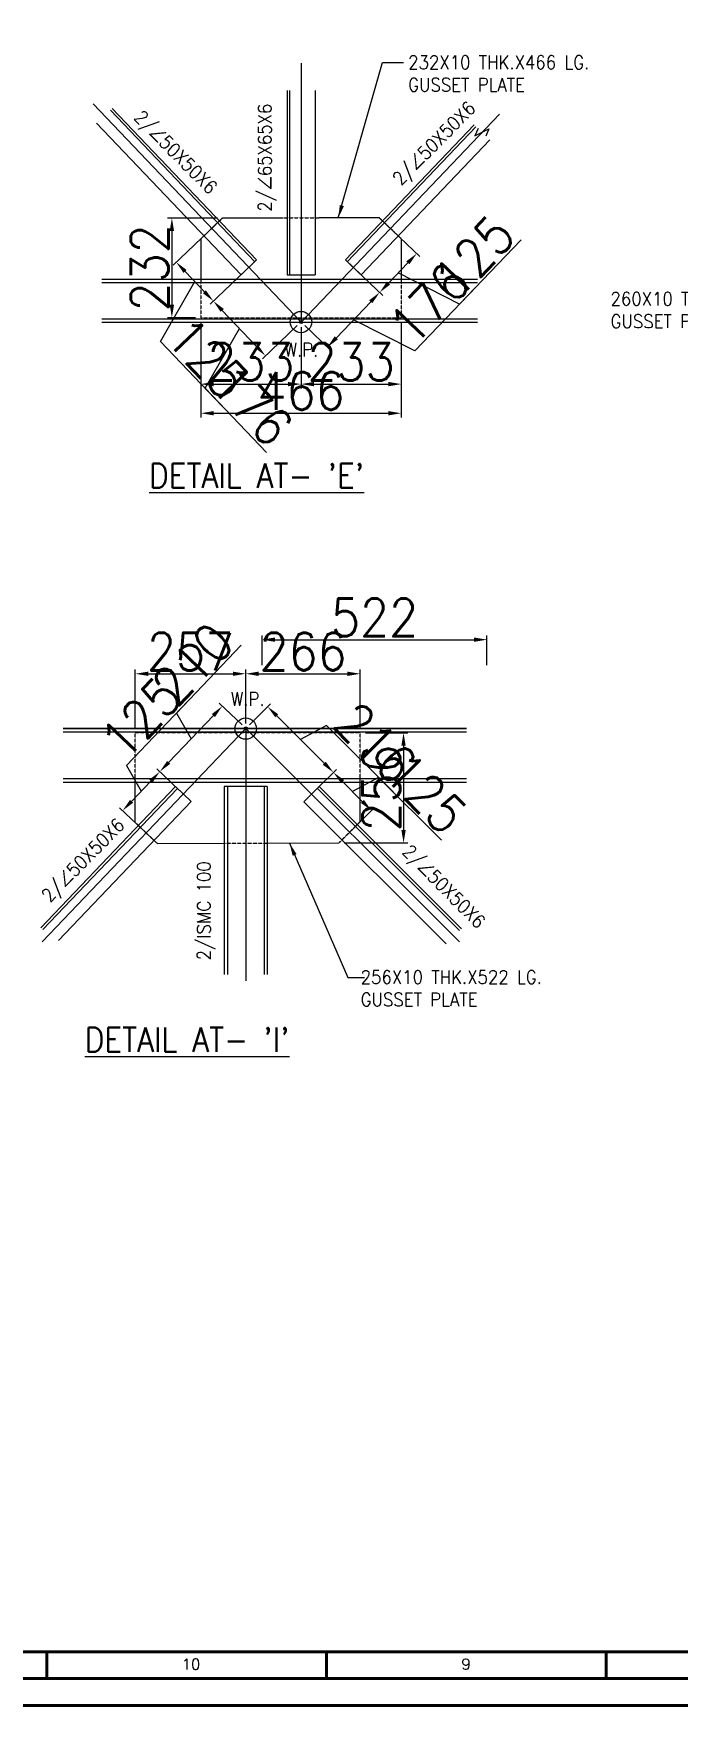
# Model space of a CAD drawing. Header units: millimetres. Extents: x 0 to 1124626, y -157535 to 82123.
# Drawn here: x 368640 to 374620, y 28640 to 44185 of the extents above; entities that cross this region are included whole.
import ezdxf
from ezdxf.enums import TextEntityAlignment as Align

# ---------------------------------------------------------------- set-up
doc = ezdxf.new("R2010")
doc.units = ezdxf.units.MM
doc.header["$MEASUREMENT"] = 0
doc.linetypes.add('DASHED', pattern=[0.75, 0.5, -0.25])
for name, color, linetype, lineweight in [('BORDER', 230, 'Continuous', 40), ('CN', 253, 'Continuous', 15), ('Dim', 6, 'Continuous', 13), ('PLATE', 190, 'Continuous', 20), ('structure', 183, 'Continuous', 15), ('Text', 7, 'Continuous', 15), ('TEXT-4', 2, 'Continuous', 25), ('TITLE TEXT', 50, 'Continuous', 18)]:
    doc.layers.add(name, color=color, linetype=linetype, lineweight=lineweight)
doc.styles.add('ROMANS', font='romans.shx', dxfattribs={"oblique": 10, "height": 0.15})
doc.styles.add('style1', font='romans.shx', dxfattribs={"width": 0.9, "height": 300})
doc.dimstyles.new('Copy of DIM-1', dxfattribs={"dimscale": 40, "dimtxt": 125, "dimasz": 3, "dimexe": 1, "dimexo": 1.2, "dimgap": 0.8, "dimtad": 1, "dimdec": 0, "dimzin": 1, "dimdsep": 46, "dimtxsty": 'style1', "dimcen": 2, "dimclrd": 8, "dimclre": 8, "dimclrt": 7, "dimadec": 0, "dimazin": 0, "dimtfac": 1, "dimtdec": 0, "dimtofl": 0, "dimtmove": 1, "dimatfit": 3, "dimfxl": 1, "dimtolj": 1, "dimtzin": 0, "dimlwd": 9, "dimlwe": 9, "dimarcsym": 1})

# ---------------------------------------------------------------- blocks, each defined once
blk = doc.blocks.new('*D438')
at = {"layer": 'DEFPOINTS', "color": 0, "ltscale": 20, "transparency": 16777216}
for p in [(370193, 41542), (371124, 41502), (371124, 40925)]:
    blk.add_point(p, dxfattribs=at)
at = {"layer": 'Dim', "color": 8, "lineweight": 9, "ltscale": 20, "transparency": 16777216}
for p, q in [((370193, 41494), (370193, 40885)), ((371124, 41454), (371124, 40885)), ((370313, 40925), (371004, 40925))]:
    blk.add_line(p, q, dxfattribs=at)
at = {"layer": 'Dim', "color": 8, "ltscale": 20, "transparency": 16777216}
for points in [[(370313, 40945), (370313, 40905), (370193, 40925)], [(371004, 40905), (371004, 40945), (371124, 40925)]]:
    blk.add_solid(points, dxfattribs=at)
at = {"layer": 'Dim', "color": 7, "ltscale": 20, "transparency": 16777216, "insert": (370658, 41132), "char_height": 350, "attachment_point": 5, "style": 'style1'}
blk.add_mtext('\\A1;233', dxfattribs=at)
blk = doc.blocks.new('*D439')
at = {"layer": 'DEFPOINTS', "color": 0, "ltscale": 20, "transparency": 16777216}
for p in [(372055, 41542), (371124, 41502), (372055, 40925)]:
    blk.add_point(p, dxfattribs=at)
at = {"layer": 'Dim', "color": 8, "lineweight": 9, "ltscale": 20, "transparency": 16777216}
for p, q in [((371124, 41454), (371124, 40885)), ((372055, 41494), (372055, 40885)), ((371244, 40925), (371935, 40925))]:
    blk.add_line(p, q, dxfattribs=at)
at = {"layer": 'Dim', "color": 8, "ltscale": 20, "transparency": 16777216}
for points in [[(371244, 40945), (371244, 40905), (371124, 40925)], [(371935, 40905), (371935, 40945), (372055, 40925)]]:
    blk.add_solid(points, dxfattribs=at)
at = {"layer": 'Dim', "color": 7, "ltscale": 20, "transparency": 16777216, "insert": (371589, 41132), "char_height": 350, "attachment_point": 5, "style": 'style1'}
blk.add_mtext('\\A1;233', dxfattribs=at)
blk = doc.blocks.new('*D440')
at = {"layer": 'DEFPOINTS', "color": 0, "ltscale": 20, "transparency": 16777216}
for p in [(370193, 41542), (372055, 41542), (372055, 40654)]:
    blk.add_point(p, dxfattribs=at)
at = {"layer": 'Dim', "color": 8, "lineweight": 9, "ltscale": 20, "transparency": 16777216}
for p, q in [((370193, 41494), (370193, 40614)), ((372055, 41494), (372055, 40614)), ((370313, 40654), (371935, 40654))]:
    blk.add_line(p, q, dxfattribs=at)
at = {"layer": 'Dim', "color": 8, "ltscale": 20, "transparency": 16777216}
for points in [[(370313, 40674), (370313, 40634), (370193, 40654)], [(371935, 40634), (371935, 40674), (372055, 40654)]]:
    blk.add_solid(points, dxfattribs=at)
at = {"layer": 'Dim', "color": 7, "ltscale": 20, "transparency": 16777216, "insert": (371124, 40861), "char_height": 350, "attachment_point": 5, "style": 'style1'}
blk.add_mtext('\\A1;466', dxfattribs=at)
blk = doc.blocks.new('*D441')
at = {"layer": 'DEFPOINTS', "color": 0, "ltscale": 20, "transparency": 16777216}
for p in [(370396, 42469), (369925, 41542), (370193, 41542)]:
    blk.add_point(p, dxfattribs=at)
at = {"layer": 'Dim', "color": 8, "lineweight": 9, "ltscale": 20, "transparency": 16777216}
for p, q in [((370348, 42469), (369885, 42469)), ((369925, 42349), (369925, 41662)), ((370145, 41542), (369885, 41542))]:
    blk.add_line(p, q, dxfattribs=at)
at = {"layer": 'Dim', "color": 8, "ltscale": 20, "transparency": 16777216}
for points in [[(369945, 42349), (369905, 42349), (369925, 42469)], [(369905, 41662), (369945, 41662), (369925, 41542)]]:
    blk.add_solid(points, dxfattribs=at)
at = {"layer": 'Dim', "color": 7, "ltscale": 20, "transparency": 16777216, "insert": (369718, 42006), "char_height": 350, "attachment_point": 5, "rotation": 90, "style": 'style1'}
blk.add_mtext('\\A1;232', dxfattribs=at)
blk = doc.blocks.new('*D442')
at = {"layer": 'DEFPOINTS', "color": 0, "ltscale": 20, "transparency": 16777216}
for p in [(371881, 42442), (372199, 42139), (371536, 42080)]:
    blk.add_point(p, dxfattribs=at)
at = {"layer": 'Dim', "color": 8, "lineweight": 9, "ltscale": 20, "transparency": 16777216}
for p, q in [((371916, 42409), (372228, 42112)), ((373167, 42267), (372597, 41669)), ((371571, 42047), (371883, 41750)), ((371937, 41864), (372116, 42052)), ((372597, 41669), (372026, 41958))]:
    blk.add_line(p, q, dxfattribs=at)
at = {"layer": 'Dim', "color": 8, "ltscale": 20, "transparency": 16777216}
for points in [[(372130, 42039), (372101, 42066), (372199, 42139)], [(371922, 41878), (371951, 41850), (371854, 41777)]]:
    blk.add_solid(points, dxfattribs=at)
at = {"layer": 'Dim', "color": 7, "ltscale": 20, "transparency": 16777216, "insert": (372732, 42111), "char_height": 350, "attachment_point": 5, "rotation": 46.3972, "style": 'style1'}
blk.add_mtext('\\A1;125', dxfattribs=at)
blk = doc.blocks.new('*D443')
at = {"layer": 'DEFPOINTS', "color": 0, "ltscale": 20, "transparency": 16777216}
for p in [(371609, 42011), (371854, 41777), (371124, 41502)]:
    blk.add_point(p, dxfattribs=at)
at = {"layer": 'Dim', "color": 8, "lineweight": 9, "ltscale": 20, "transparency": 16777216}
for p, q in [((371643, 41978), (371883, 41750)), ((372752, 41832), (372182, 41233)), ((371452, 41355), (371771, 41690)), ((372182, 41233), (371611, 41523)), ((371159, 41469), (371398, 41241))]:
    blk.add_line(p, q, dxfattribs=at)
at = {"layer": 'Dim', "color": 8, "ltscale": 20, "transparency": 16777216}
for points in [[(371786, 41677), (371757, 41704), (371854, 41777)], [(371437, 41369), (371466, 41341), (371369, 41268)]]:
    blk.add_solid(points, dxfattribs=at)
at = {"layer": 'Dim', "color": 7, "ltscale": 20, "transparency": 16777216, "insert": (372317, 41675), "char_height": 350, "attachment_point": 5, "rotation": 46.3972, "style": 'style1'}
blk.add_mtext('\\A1;176', dxfattribs=at)
blk = doc.blocks.new('*D444')
at = {"layer": 'DEFPOINTS', "color": 0, "ltscale": 20, "transparency": 16777216}
for p in [(370367, 42442), (369965, 42059), (370712, 42080)]:
    blk.add_point(p, dxfattribs=at)
at = {"layer": 'Dim', "color": 8, "lineweight": 9, "ltscale": 20, "transparency": 16777216}
for p, q in [((370332, 42409), (369936, 42031)), ((370227, 41784), (370047, 41972)), ((370677, 42047), (370281, 41669)), ((369820, 41322), (370137, 41878)), ((370390, 40724), (369820, 41322))]:
    blk.add_line(p, q, dxfattribs=at)
at = {"layer": 'Dim', "color": 8, "ltscale": 20, "transparency": 16777216}
for points in [[(370062, 41986), (370033, 41958), (369965, 42059)], [(370212, 41770), (370241, 41797), (370310, 41697)]]:
    blk.add_solid(points, dxfattribs=at)
at = {"layer": 'Dim', "color": 7, "ltscale": 20, "transparency": 16777216, "insert": (370255, 41165), "char_height": 350, "attachment_point": 5, "rotation": 313.6028, "style": 'style1'}
blk.add_mtext('\\A1;125', dxfattribs=at)
blk = doc.blocks.new('*D445')
at = {"layer": 'DEFPOINTS', "color": 0, "ltscale": 20, "transparency": 16777216}
for p in [(370639, 42011), (370310, 41697), (371124, 41502)]:
    blk.add_point(p, dxfattribs=at)
at = {"layer": 'Dim', "color": 8, "lineweight": 9, "ltscale": 20, "transparency": 16777216}
for p, q in [((370604, 41978), (370281, 41669)), ((370712, 41275), (370392, 41610)), ((370235, 40886), (370552, 41442)), ((371089, 41469), (370765, 41160)), ((370805, 40288), (370235, 40886))]:
    blk.add_line(p, q, dxfattribs=at)
at = {"layer": 'Dim', "color": 8, "ltscale": 20, "transparency": 16777216}
for points in [[(370407, 41624), (370378, 41596), (370310, 41697)], [(370697, 41261), (370726, 41288), (370794, 41188)]]:
    blk.add_solid(points, dxfattribs=at)
at = {"layer": 'Dim', "color": 7, "ltscale": 20, "transparency": 16777216, "insert": (370670, 40730), "char_height": 350, "attachment_point": 5, "rotation": 313.6028, "style": 'style1'}
blk.add_mtext('\\A1;176', dxfattribs=at)
blk = doc.blocks.new('*D457')
at = {"layer": 'DEFPOINTS', "color": 0, "ltscale": 20, "transparency": 16777216}
for p in [(370611, 38232), (369585, 37683), (370611, 37723)]:
    blk.add_point(p, dxfattribs=at)
at = {"layer": 'Dim', "color": 8, "lineweight": 9, "ltscale": 20, "transparency": 16777216}
for p, q in [((369585, 37731), (369585, 38272)), ((370611, 37771), (370611, 38272)), ((369705, 38232), (370491, 38232))]:
    blk.add_line(p, q, dxfattribs=at)
at = {"layer": 'Dim', "color": 8, "ltscale": 20, "transparency": 16777216}
for points in [[(369705, 38252), (369705, 38212), (369585, 38232)], [(370491, 38212), (370491, 38252), (370611, 38232)]]:
    blk.add_solid(points, dxfattribs=at)
at = {"layer": 'Dim', "color": 7, "ltscale": 20, "transparency": 16777216, "insert": (370098, 38439), "char_height": 350, "attachment_point": 5, "style": 'style1'}
blk.add_mtext('\\A1;257', dxfattribs=at)
blk = doc.blocks.new('*D458')
at = {"layer": 'DEFPOINTS', "color": 0, "ltscale": 20, "transparency": 16777216}
for p in [(371674, 38232), (370611, 37723), (371674, 37683)]:
    blk.add_point(p, dxfattribs=at)
at = {"layer": 'Dim', "color": 8, "lineweight": 9, "ltscale": 20, "transparency": 16777216}
for p, q in [((370611, 37771), (370611, 38272)), ((371674, 37731), (371674, 38272)), ((370731, 38232), (371554, 38232))]:
    blk.add_line(p, q, dxfattribs=at)
at = {"layer": 'Dim', "color": 8, "ltscale": 20, "transparency": 16777216}
for points in [[(370731, 38252), (370731, 38212), (370611, 38232)], [(371554, 38212), (371554, 38252), (371674, 38232)]]:
    blk.add_solid(points, dxfattribs=at)
at = {"layer": 'Dim', "color": 7, "ltscale": 20, "transparency": 16777216, "insert": (371143, 38439), "char_height": 350, "attachment_point": 5, "style": 'style1'}
blk.add_mtext('\\A1;266', dxfattribs=at)
blk = doc.blocks.new('*D459')
at = {"layer": 'DEFPOINTS', "color": 0, "ltscale": 20, "transparency": 16777216}
for p in [(372851, 38549), (370762, 38263), (372851, 38263)]:
    blk.add_point(p, dxfattribs=at)
at = {"layer": 'Dim', "color": 8, "lineweight": 9, "ltscale": 20, "transparency": 16777216}
for p, q in [((370762, 38311), (370762, 38589)), ((372851, 38311), (372851, 38589)), ((370882, 38549), (372731, 38549))]:
    blk.add_line(p, q, dxfattribs=at)
at = {"layer": 'Dim', "color": 8, "ltscale": 20, "transparency": 16777216}
for points in [[(370882, 38569), (370882, 38529), (370762, 38549)], [(372731, 38529), (372731, 38569), (372851, 38549)]]:
    blk.add_solid(points, dxfattribs=at)
at = {"layer": 'Dim', "color": 7, "ltscale": 20, "transparency": 16777216, "insert": (371807, 38756), "char_height": 350, "attachment_point": 5, "style": 'style1'}
blk.add_mtext('\\A1;522', dxfattribs=at)
blk = doc.blocks.new('*D460')
at = {"layer": 'DEFPOINTS', "color": 0, "ltscale": 20, "transparency": 16777216}
for p in [(371674, 37683), (371476, 36659), (372076, 36659)]:
    blk.add_point(p, dxfattribs=at)
at = {"layer": 'Dim', "color": 8, "lineweight": 9, "ltscale": 20, "transparency": 16777216}
for p, q in [((371722, 37683), (372116, 37683)), ((372076, 37563), (372076, 36779)), ((371524, 36659), (372116, 36659))]:
    blk.add_line(p, q, dxfattribs=at)
at = {"layer": 'Dim', "color": 8, "ltscale": 20, "transparency": 16777216}
for points in [[(372096, 37563), (372056, 37563), (372076, 37683)], [(372056, 36779), (372096, 36779), (372076, 36659)]]:
    blk.add_solid(points, dxfattribs=at)
at = {"layer": 'Dim', "color": 7, "ltscale": 20, "transparency": 16777216, "insert": (371869, 37171), "char_height": 350, "attachment_point": 5, "rotation": 90, "style": 'style1'}
blk.add_mtext('\\A1;256', dxfattribs=at)
blk = doc.blocks.new('*D461')
at = {"layer": 'DEFPOINTS', "color": 0, "ltscale": 20, "transparency": 16777216}
for p in [(370611, 37723), (371425, 37315), (371222, 37112)]:
    blk.add_point(p, dxfattribs=at)
at = {"layer": 'Dim', "color": 8, "lineweight": 9, "ltscale": 20, "transparency": 16777216}
for p, q in [((370645, 37757), (370842, 37954)), ((370899, 37841), (371340, 37400)), ((371361, 37750), (371119, 37620)), ((371979, 37133), (371361, 37750)), ((371256, 37146), (371453, 37343))]:
    blk.add_line(p, q, dxfattribs=at)
at = {"layer": 'Dim', "color": 8, "ltscale": 20, "transparency": 16777216}
for points in [[(370913, 37855), (370885, 37827), (370814, 37926)], [(371326, 37386), (371354, 37414), (371425, 37315)]]:
    blk.add_solid(points, dxfattribs=at)
at = {"layer": 'Dim', "color": 7, "ltscale": 20, "transparency": 16777216, "insert": (371816, 37588), "char_height": 350, "attachment_point": 5, "rotation": 315, "style": 'style1'}
blk.add_mtext('\\A1;216', dxfattribs=at)
blk = doc.blocks.new('*D462')
at = {"layer": 'DEFPOINTS', "color": 0, "ltscale": 20, "transparency": 16777216}
for p in [(371222, 37112), (371778, 36961), (371575, 36758)]:
    blk.add_point(p, dxfattribs=at)
at = {"layer": 'Dim', "color": 8, "lineweight": 9, "ltscale": 20, "transparency": 16777216}
for p, q in [((371256, 37146), (371453, 37343)), ((371510, 37230), (371693, 37046)), ((371843, 37268), (371601, 37138)), ((372427, 36684), (371843, 37268)), ((371609, 36792), (371807, 36990))]:
    blk.add_line(p, q, dxfattribs=at)
at = {"layer": 'Dim', "color": 8, "ltscale": 20, "transparency": 16777216}
for points in [[(371524, 37244), (371495, 37216), (371425, 37315)], [(371679, 37032), (371708, 37060), (371778, 36961)]]:
    blk.add_solid(points, dxfattribs=at)
at = {"layer": 'Dim', "color": 7, "ltscale": 20, "transparency": 16777216, "insert": (372282, 37122), "char_height": 350, "attachment_point": 5, "rotation": 315, "style": 'style1'}
blk.add_mtext('\\A1;125', dxfattribs=at)
blk = doc.blocks.new('*D463')
at = {"layer": 'DEFPOINTS', "color": 0, "ltscale": 20, "transparency": 16777216}
for p in [(369813, 37322), (370031, 37114), (369686, 36752)]:
    blk.add_point(p, dxfattribs=at)
at = {"layer": 'Dim', "color": 8, "lineweight": 9, "ltscale": 20, "transparency": 16777216}
for p, q in [((370074, 37977), (369504, 37379)), ((369504, 37379), (369640, 37141)), ((369996, 37147), (369784, 37349)), ((369551, 37046), (369730, 37235)), ((369652, 36785), (369439, 36987))]:
    blk.add_line(p, q, dxfattribs=at)
at = {"layer": 'Dim', "color": 8, "ltscale": 20, "transparency": 16777216}
for points in [[(369745, 37221), (369716, 37249), (369813, 37322)], [(369536, 37060), (369565, 37033), (369468, 36960)]]:
    blk.add_solid(points, dxfattribs=at)
at = {"layer": 'Dim', "color": 7, "ltscale": 20, "transparency": 16777216, "insert": (369639, 37821), "char_height": 350, "attachment_point": 5, "rotation": 46.3972, "style": 'style1'}
blk.add_mtext('\\A1;125', dxfattribs=at)
blk = doc.blocks.new('*D464')
at = {"layer": 'DEFPOINTS', "color": 0, "ltscale": 20, "transparency": 16777216}
for p in [(370393, 37931), (370611, 37723), (370031, 37114)]:
    blk.add_point(p, dxfattribs=at)
at = {"layer": 'Dim', "color": 8, "lineweight": 9, "ltscale": 20, "transparency": 16777216}
for p, q in [((370569, 38497), (369967, 37865)), ((370576, 37756), (370364, 37958)), ((369896, 37409), (370310, 37844)), ((369967, 37865), (370103, 37626)), ((369996, 37147), (369784, 37349))]:
    blk.add_line(p, q, dxfattribs=at)
at = {"layer": 'Dim', "color": 8, "ltscale": 20, "transparency": 16777216}
for points in [[(370325, 37830), (370296, 37858), (370393, 37931)], [(369881, 37422), (369910, 37395), (369813, 37322)]]:
    blk.add_solid(points, dxfattribs=at)
at = {"layer": 'Dim', "color": 7, "ltscale": 20, "transparency": 16777216, "insert": (370118, 38324), "char_height": 350, "attachment_point": 5, "rotation": 46.3972, "style": 'style1'}
blk.add_mtext('\\A1;210', dxfattribs=at)
blk = doc.blocks.new('SHEET-1')
at = {"layer": 'BORDER', "color": 230}
for p, q in [((316.63, 10), (316.63, 5)), ((368.56, 10), (368.56, 5)), ((420.5, 10), (420.5, 5))]:
    blk.add_line(p, q, dxfattribs=at)
at = {"layer": 'BORDER', "color": 141}
blk.add_lwpolyline([(0, 0), (841, 0), (841, 594), (0, 594)], close=True, dxfattribs=at)
at = {"layer": 'BORDER', "color": 230}
for points in [[(5, 5), (836, 5), (836, 589), (5, 589)], [(10, 10), (831, 10), (831, 584), (10, 584)]]:
    blk.add_lwpolyline(points, close=True, dxfattribs=at)
at = {"layer": 'BORDER', "color": 31, "style": 'ROMANS'}
for s, p in [('10', (341.71, 6.7)), ('9', (393.65, 6.7))]:
    blk.add_text(s, height=2, dxfattribs=at).set_placement(p)
blk.add_attdef('FILE', text='', height=2, dxfattribs=at).set_placement((836.21, 1.37), align=Align.RIGHT)

msp = doc.modelspace()

# ---------------------------------------------------------------- hatches: boundary and pattern name
at = {"layer": 'Dim', "ltscale": 20}
h = msp.add_hatch(color=256, dxfattribs=at)
h.paths.add_polyline_path([(371123.9582, 41501.775), (371138.8179, 41501.775, 1), (371109.0985, 41501.775, 0.5863141183), (371131.7301, 41489.1098)])
h.paths.add_polyline_path([(371138.8179, 41501.775), (371123.9582, 41501.775), (371131.7301, 41489.1098, 0.2607843408)], flags=17)
h = msp.add_hatch(color=256, dxfattribs=at)
h.paths.add_polyline_path([(370611.1519, 37722.7108), (370626.0117, 37722.7108, 1), (370596.2922, 37722.7108, 0.5863141183), (370618.9238, 37710.0455)])
h.paths.add_polyline_path([(370626.0117, 37722.7108), (370611.1519, 37722.7108), (370618.9238, 37710.0455, 0.2607843408)], flags=17)

# ---------------------------------------------------------------- linework, layer by layer
at = {"layer": 'CN', "ltscale": 20}
for p, q in [((371123.9582, 43908.9042), (371123.9582, 41501.775)), ((369192.3859, 43529.926), (371123.9582, 41501.775)), ((372965.8491, 43435.7605), (371123.9582, 41501.775)), ((370611.1519, 37722.7108), (368721.6785, 35738.7636)), ((370611.1519, 37722.7108), (370611.1519, 35378.8337)), ((370611.1519, 37722.7108), (372595.0991, 35738.7636))]:
    msp.add_line(p, q, dxfattribs=at)
at = {"layer": 'Dim', "ltscale": 20}
for centre, radius in [((371123.9582, 41501.775), 99.355), ((371123.9582, 41501.775), 14.8597), ((370611.1519, 37722.7108), 99.355), ((370611.1519, 37722.7108), 14.8597)]:
    msp.add_circle(centre, radius, dxfattribs=at)
at = {"layer": 'PLATE', "linetype": 'DASHED', "ltscale": 2}
for p, q in [((370193.0222, 42276.2578), (370395.7808, 42469.3613)), ((370953.9582, 42469.3613), (371293.9582, 42469.3613)), ((372054.8941, 42276.2578), (371852.1355, 42469.3613)), ((370193.0222, 41901.775), (370193.0222, 41541.775)), ((372054.8941, 41901.775), (372054.8941, 41541.775)), ((370193.0222, 41541.775), (372054.8941, 41541.775)), ((371674.411, 37682.7108), (369584.9779, 37682.7108)), ((369584.9779, 37222.7108), (369584.9779, 37682.7108)), ((371674.411, 37222.7108), (371674.411, 37682.7108)), ((369584.9779, 36848.228), (369787.7365, 36655.1246)), ((371674.411, 36857.4417), (371476.4211, 36659.4518)), ((370411.1519, 36656.722), (370811.1519, 36657.747))]:
    msp.add_line(p, q, dxfattribs=at)
at = {"layer": 'PLATE', "ltscale": 20}
for p, q in [((370395.7808, 42469.3613), (370953.9582, 42469.3613)), ((371852.1355, 42469.3613), (371293.9582, 42469.3613)), ((370193.0222, 42276.2578), (370193.0222, 41901.775)), ((372054.8941, 42276.2578), (372054.8941, 41901.775)), ((369584.9779, 36848.228), (369584.9779, 37222.7108)), ((371674.411, 36857.4417), (371674.411, 37222.7108)), ((369787.7365, 36655.1246), (370411.1519, 36656.722)), ((370811.1519, 36657.747), (371476.4211, 36659.4518))]:
    msp.add_line(p, q, dxfattribs=at)
at = {"layer": 'structure', "color": 2, "ltscale": 20}
for p, q in [((370993.9582, 43654.7421), (370993.9582, 41941.775)), ((371017.9582, 43654.7421), (371017.9582, 41941.775)), ((371253.9582, 43654.7421), (371253.9582, 41941.775)), ((369353.3087, 43471.157), (370694.2636, 42063.1544)), ((369370.688, 43487.7088), (370711.6429, 42079.7061)), ((369225.8604, 43349.7777), (370566.8153, 41941.775)), ((372731.4664, 43334.6586), (371536.2734, 42079.7061)), ((372748.8457, 43318.1069), (371553.6528, 42063.1544)), ((372767.6733, 43300.1759), (372738.4064, 43233.1957)), ((372738.4064, 43233.1957), (372869.3539, 43298.1906)), ((372869.3539, 43298.1906), (372840.0871, 43231.2104)), ((372876.2939, 43196.7276), (371681.101, 41941.775)), ((370566.8153, 41941.775), (370711.6429, 42079.7061)), ((370566.8153, 41941.775), (370711.6429, 42079.7061)), ((371681.101, 41941.775), (371536.2734, 42079.7061)), ((371681.101, 41941.775), (371536.2734, 42079.7061)), ((371681.101, 41941.775), (371536.2734, 42079.7061)), ((369273.7796, 41901.775), (372763.036, 41901.775)), ((369273.7796, 41870.975), (372763.036, 41870.975)), ((370993.9582, 41941.775), (371253.9582, 41941.775)), ((369273.7796, 41532.575), (372763.036, 41532.575)), ((369273.7796, 41501.775), (372763.036, 41501.775)), ((368916.217, 37722.7108), (372661.6703, 37722.7108)), ((372661.6703, 37722.7108), (368916.217, 37722.7108)), ((372661.6703, 37722.7108), (368916.217, 37722.7108)), ((372661.6703, 37689.9108), (368916.217, 37689.9108)), ((369958.771, 37182.7108), (368707.5191, 35868.8962)), ((369976.1503, 37166.159), (368727.1893, 35854.75)), ((372661.6703, 37255.5108), (368916.217, 37255.5108)), ((372661.6703, 37222.7108), (368916.217, 37222.7108)), ((369958.771, 37182.7108), (370103.5986, 37044.7797)), ((370811.1519, 37182.7108), (370411.1519, 37182.7108)), ((370411.1519, 37182.7108), (370411.1519, 35435.0807)), ((370441.9519, 37182.7108), (370441.9519, 35435.0807)), ((370780.3519, 37182.7108), (370780.3519, 35435.0807)), ((370811.1519, 37182.7108), (370811.1519, 35435.0807)), ((371292.5733, 37182.7108), (371151.1519, 37041.2894)), ((371275.6027, 37165.7402), (372596.9443, 35844.3986)), ((371292.5733, 37182.7108), (372613.9149, 35861.3692)), ((370103.5986, 37044.7797), (368871.4376, 35751.0107)), ((371151.1519, 37041.2894), (372472.4936, 35719.9478))]:
    msp.add_line(p, q, dxfattribs=at)
at = {"layer": 'structure', "ltscale": 20}
for points in [[(370953.9582, 43654.7421, 0.01, 0.01, 0), (371073.9582, 43654.7421, 0.01, 0.01, 0), (371098.9582, 43586.0552, 0.01, 0.01, 0), (371148.9582, 43723.4291, 0.01, 0.01, 0), (371173.9582, 43654.7421, 0.01, 0.01, 0), (371293.9582, 43654.7421, 0, 0, 0)], [(369196.8949, 43322.1915, 0.01, 0.01, 0), (369262.0673, 43384.2605, 0.01, 0.01, 0), (369327.541, 43351.763, 0.01, 0.01, 0), (369269.0073, 43485.7234, 0.01, 0.01, 0), (369334.4811, 43453.226, 0.01, 0.01, 0), (369399.6535, 43515.295, 0, 0, 0)], [(369273.7796, 41461.775, 0.01, 0.01, 0), (369273.7796, 41651.775, 0.01, 0.01, 0), (369342.4665, 41676.775, 0.01, 0.01, 0), (369205.0926, 41726.775, 0.01, 0.01, 0), (369273.7796, 41751.775, 0.01, 0.01, 0), (369273.7796, 41941.775, 0, 0, 0)], [(372763.036, 41941.775, 0.01, 0.01, 0), (372763.036, 41751.775, 0.01, 0.01, 0), (372694.349, 41726.775, 0.01, 0.01, 0), (372831.7229, 41676.775, 0.01, 0.01, 0), (372763.036, 41651.775, 0.01, 0.01, 0), (372763.036, 41461.775, 0, 0, 0)], [(368916.217, 37762.7108, 0.01, 0.01, 0), (368916.217, 37522.7108, 0.01, 0.01, 0), (368847.53, 37497.7108, 0.01, 0.01, 0), (368984.9039, 37447.7108, 0.01, 0.01, 0), (368916.217, 37422.7108, 0.01, 0.01, 0), (368916.217, 37182.7108, 0, 0, 0)], [(372661.6703, 37762.7108, 0.01, 0.01, 0), (372661.6703, 37522.7108, 0.01, 0.01, 0), (372592.9834, 37497.7108, 0.01, 0.01, 0), (372730.3573, 37447.7108, 0.01, 0.01, 0), (372661.6703, 37422.7108, 0.01, 0.01, 0), (372661.6703, 37182.7108, 0, 0, 0)], [(368903.9117, 35727.6563, 0.01, 0.01, 0), (368831.6116, 35779.6525, 0.01, 0.01, 0), (368851.4189, 35850.0127, 0.01, 0.01, 0), (368730.6189, 35767.6784, 0.01, 0.01, 0), (368750.4263, 35838.0386, 0.01, 0.01, 0), (368675.0449, 35892.2507, 0, 0, 0)], [(370344.8521, 35435.0807, 0.01, 0.01, 0), (370576.5519, 35435.0807, 0.01, 0.01, 0), (370601.5519, 35366.3937, 0.01, 0.01, 0), (370651.5519, 35503.7676, 0.01, 0.01, 0), (370676.5519, 35435.0807, 0.01, 0.01, 0), (370851.1519, 35435.0807, 0, 0, 0)]]:
    msp.add_lwpolyline(points, format="xyseb", dxfattribs=at)
at = {"layer": 'structure', "ltscale": 20, "const_width": 0.01}
for points in [[(372702.5008, 43362.2448), (372767.6733, 43300.1759)], [(372840.0871, 43231.2104), (372905.2595, 43169.1414)], [(372444.2093, 35691.6635), (372507.8489, 35755.3031), (372574.0956, 35724.4118), (372512.3129, 35856.9052), (372578.5596, 35826.0138)], [(372578.5596, 35826.0138), (372642.1992, 35889.6534)]]:
    msp.add_lwpolyline(points, dxfattribs=at)

# ---------------------------------------------------------------- block references
at = {"xscale": 50, "yscale": 50, "zscale": 50}
msp.add_blockref('SHEET-1', (352931.1678, 28639.983), dxfattribs=at)

# ---------------------------------------------------------------- texts
at = {"layer": 'Text', "ltscale": 20, "char_height": 125, "attachment_point": 1, "style": 'style1'}
for s, insert, width in [('\\pxsm1,ql;232X10 THK.X466 LG.\\PGUSSET PLATE', (372118.64, 43979.103), 1886.76064), ('\\pxsm1,ql;260X10 THK.X270 LG.\\PGUSSET PLATE', (373998.0441, 41780.0845), 1910.987805), ('\\pxsm1,ql;256X10 THK.X522 LG.\\PGUSSET PLATE', (371677.9415, 35474.7073), 1886.76064)]:
    msp.add_mtext(s, dxfattribs=dict(at, insert=insert, width=width))
at = {"layer": 'Text', "ltscale": 20, "char_height": 125, "style": 'style1'}
for s, insert, width, attachment_point, rotation in [('2/∠50X50X6', (372666.866, 43565.9927), 1205.021398, 3, 45.38276771), ('2/∠50X50X6', (369653.0307, 43483.8172), 1205.021398, 1, 314.61723229), ('2/∠65X65X6', (370725.0639, 42527.8219), 1075.812871, 1, 90), ('2/∠50X50X6', (369406.5444, 36902.0373), 1205.021398, 3, 45.38276771), ('2/∠50X50X6', (372144.0617, 36657.6159), 1205.021398, 1, 314.61723229), ('\\pxsm1,ql;2/ISMC 100', (370159.5718, 35568.0199), 1075.812871, 1, 90)]:
    msp.add_mtext(s, dxfattribs=dict(at, insert=insert, width=width, attachment_point=attachment_point, rotation=rotation))
at = {"layer": 'TEXT-4', "ltscale": 20, "char_height": 125, "width": 306.319793, "attachment_point": 7, "style": 'style1'}
for insert in [(370970.9266, 41182.5938), (370471.8081, 37934.6325)]:
    msp.add_mtext('W.P.', dxfattribs=dict(at, insert=insert))
at = {"layer": 'TITLE TEXT', "ltscale": 20, "char_height": 225, "width": 2299.900662, "attachment_point": 1, "style": 'style1'}
for s, insert in [("{\\LDETAIL AT- 'E'}", (369713.7354, 40186.6722)), ("{\\LDETAIL AT- 'I'}", (369116.2222, 34943.3311))]:
    msp.add_mtext(s, dxfattribs=dict(at, insert=insert))

# ---------------------------------------------------------------- dimensions: what is measured, and where the dimension line sits
at = {"layer": 'Dim', "ltscale": 20}
for base, p1, p2, text, picture, middle in [((369924.8409, 41541.775), (370395.7808, 42469.3613), (370193.0222, 41541.775), '232', '*D441', (369717.8409, 42005.5681)), ((372075.8772, 36659.4518), (371674.411, 37682.7108), (371476.4211, 36659.4518), '256', '*D460', (371868.8772, 37171.0813))]:
    dim = msp.add_linear_dim(base=base, p1=p1, p2=p2, angle=90, text=text, dimstyle='Copy of DIM-1', override={"dimtxt": 125}, dxfattribs=at)
    dim.commit()
    dim.dimension.update_dxf_attribs({"geometry": picture, "text_midpoint": middle})
for p1, p2, distance, text, picture, middle in [((370711.6429, 42079.7061), (370366.8153, 42441.775), 555.2793, '125', '*D444', (369992.0269, 41441.4478)), ((371536.2734, 42079.7061), (371881.101, 42441.775), -438.5018, '125', '*D442', (372469.1197, 41834.667)), ((371123.9582, 41501.775), (370639.2291, 42010.7406), 455.2793, '176', '*D445', (370406.8053, 41005.9306)), ((371123.9582, 41501.775), (371608.6872, 42010.7406), -338.5018, '176', '*D443', (372054.3414, 41399.1497)), ((370031.1848, 37113.7453), (370611.1519, 37722.7108), 301.4454, '210', '*D464', (369839.0183, 38030.5663)), ((369686.3572, 36751.6763), (370031.1848, 37113.7453), 301.4454, '125', '*D463', (369376.6209, 37545.0491)), ((370611.1519, 37722.7108), (371221.8626, 37112.0001), 286.8195, '216', '*D461', (371530.0777, 37874.0895)), ((371221.8626, 37112.0001), (371575.416, 36758.4467), 286.8195, '125', '*D462', (372012.2097, 37391.9574))]:
    dim = msp.add_aligned_dim(p1=p1, p2=p2, distance=distance, text=text, dimstyle='Copy of DIM-1', override={"dimtxt": 125}, dxfattribs=at)
    dim.commit()
    dim.dimension.update_dxf_attribs({"geometry": picture, "text_midpoint": middle})
for base, p1, p2, text, picture, middle in [((371123.9582, 40925.1446), (370193.0222, 41541.775), (371123.9582, 41501.775), '233', '*D438', (370658.4902, 41132.1446)), ((372054.8941, 40653.8467), (370193.0222, 41541.775), (372054.8941, 41541.775), '466', '*D440', (371123.9582, 40860.8467)), ((372054.8941, 40925.1446), (371123.9582, 41501.775), (372054.8941, 41541.775), '233', '*D439', (371589.4262, 41132.1446)), ((372851.2589, 38549.3117), (370761.8258, 38262.7697), (372851.2589, 38262.7697), '522', '*D459', (371806.5423, 38756.3117)), ((370611.1519, 38231.6008), (369584.9779, 37682.7108), (370611.1519, 37722.7108), '257', '*D457', (370098.0649, 38438.6008)), ((371674.411, 38231.6008), (370611.1519, 37722.7108), (371674.411, 37682.7108), '266', '*D458', (371142.7815, 38438.6008))]:
    dim = msp.add_linear_dim(base=base, p1=p1, p2=p2, text=text, dimstyle='Copy of DIM-1', override={"dimtxt": 125}, dxfattribs=at)
    dim.commit()
    dim.dimension.update_dxf_attribs({"geometry": picture, "text_midpoint": middle})

# ---------------------------------------------------------------- leaders
for points in [[(371470.4585, 42469.3613), (371880.5873, 43914.0229), (372076.6501, 43914.0229)], [(371016.8789, 36658.2742), (371559.1331, 35409.6272), (371712.7701, 35409.6272)]]:
    msp.add_leader(points, dimstyle='Copy of DIM-1', override={"dimtxt": 125, "dimasz": 3, "dimtad": 0}, dxfattribs=at)

doc.saveas('drawing.dxf')
